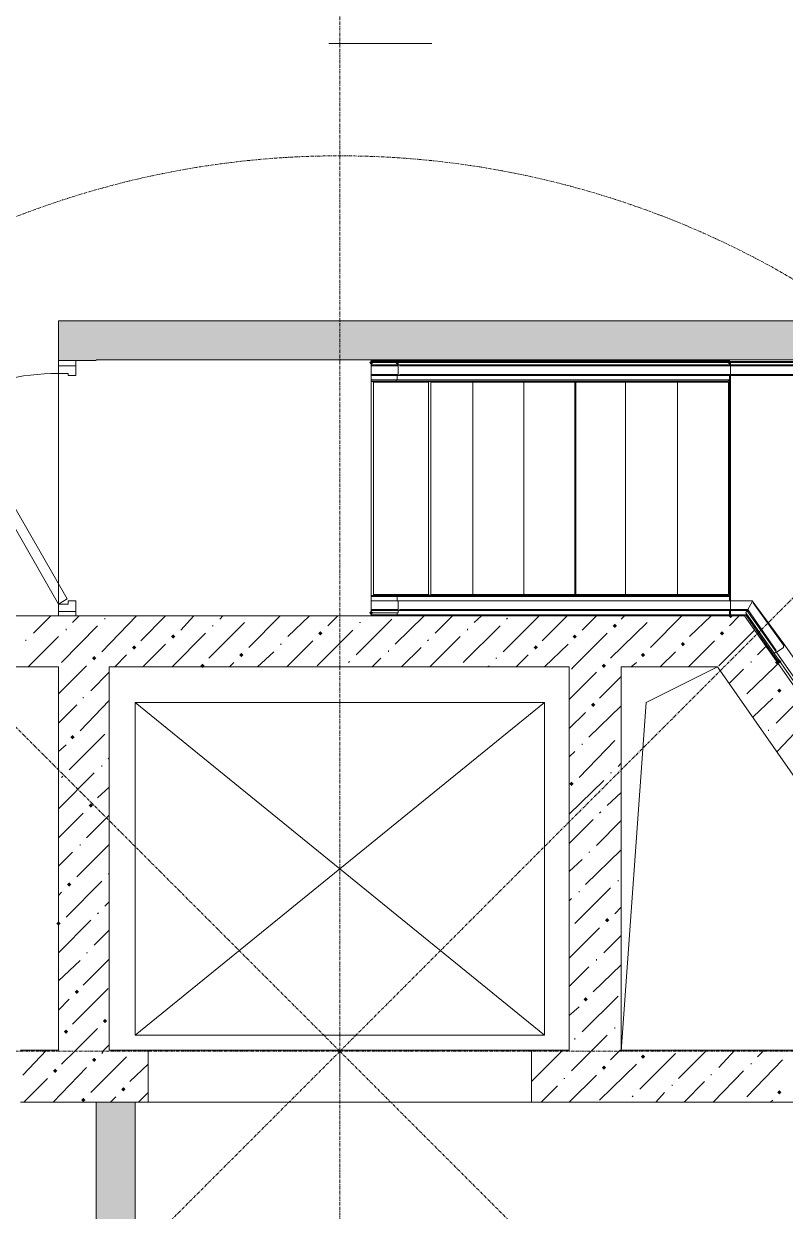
# Model space of a CAD drawing. Header units: millimetres. Extents: x 223 to 163467, y -12002 to 99672.
# Drawn here: x 148312 to 151290, y 18706 to 23349 of the extents above; entities that cross this region are included whole.
import ezdxf

# ---------------------------------------------------------------- set-up
doc = ezdxf.new("R2010")
doc.units = ezdxf.units.MM
doc.linetypes.add('ADSK_Линия сетки', pattern=[21, 12, -3, 3, -3])
doc.layers.add('A-ANNO-DIMS', color=7, linetype='Continuous', lineweight=9)
doc.layers.add('S-GRID', color=7, linetype='Continuous', lineweight=9)
for name, color, linetype in [('PDF _A-AREA', 7, 'Continuous'), ('PDF _A-AREA-IDEN', 7, 'Continuous'), ('PDF _A-DETL-GENF', 7, 'Continuous'), ('PDF _A-DETL-MEDM', 7, 'Continuous'), ('PDF _A-DOOR', 7, 'Continuous'), ('PDF _A-DOOR-FRAM', 7, 'Continuous'), ('PDF _A-FLOR', 7, 'Continuous'), ('PDF _A-WALL', 7, 'Continuous'), ('PDF _A-WALL-PATT', 7, 'Continuous'), ('PDF _I-WALL', 7, 'Continuous'), ('PDF _S-BEAM', 7, 'Continuous'), ('PDF _S-FSTN', 7, 'Continuous')]:
    doc.layers.add(name, color=color, linetype=linetype)
doc.layers.add('PDF _A-DETL-HDLN', color=7, linetype='Continuous', true_color=0x00a600)
doc.styles.add('GOST Common_I_6', font='ARIALN.TTF', dxfattribs={"height": 125})
doc.dimstyles.new('Диагональ_-_Gost_2_5мм', dxfattribs={"dimscale": 304.8, "dimtxt": 125.714375, "dimasz": 0.492126, "dimexe": 0.393701, "dimexo": 0.246063, "dimgap": 0.287073, "dimtad": 1, "dimdec": 0, "dimzin": 0, "dimdsep": 46, "dimtxsty": 'GOST Common_I_6', "dimsah": 1, "dimcen": 0.09, "dimdle": 0.393701, "dimazin": 0, "dimtfac": 1, "dimtdec": 4, "dimtix": 1, "dimtmove": 0, "dimatfit": 3, "dimfxl": 1, "dimtvp": 1, "dimtfill": 1, "dimtolj": 1, "dimtzin": 0, "dimarcsym": 2})

# ---------------------------------------------------------------- blocks, each defined once
blk = doc.blocks.new('*D333')
at = {"layer": 'A-ANNO-DIMS', "color": 0, "lineweight": -2, "transparency": 16777216}
for p, q in [((81110.1, 24600.2), (81311.7, 24398.7)), ((78830.9, 19097.7), (79115.9, 19097.7))]:
    blk.add_line(p, q, dxfattribs=at)
blk.add_arc((86612.7, 19097.7), 7616.7, 136.12837, 178.87163, dxfattribs=at)
at = {"layer": 'A-ANNO-DIMS', "color": 0, "transparency": 16777216}
for points in [[(81104, 24393.9), (81139.7, 24358.9), (81226.8, 24483.5)], [(79022.4, 19247.4), (78972.4, 19247.9), (78995.9, 19097.7)]]:
    blk.add_solid(points, dxfattribs=at)
at = {"layer": 'Defpoints', "color": 0, "transparency": 16777216}
for p in [(81057.1, 24653.2), (80016.4, 22906), (78755.9, 19097.7), (86612.7, 19097.7)]:
    blk.add_point(p, dxfattribs=at)
at = {"layer": 'A-ANNO-DIMS', "color": 0, "transparency": 16777216, "insert": (79437.1, 22069.9), "char_height": 125, "width": 588.088, "attachment_point": 5, "rotation": 67.5, "style": 'GOST Common_I_6', "bg_fill": 3, "box_fill_scale": 1.1, "bg_fill_color": 256, "bg_fill_true_color": 13158600, "bg_fill_transparency": 0}
blk.add_mtext('\\A1;45.00°', dxfattribs=at)
blk = doc.blocks.new('*D334')
at = {"layer": 'A-ANNO-DIMS', "color": 0, "lineweight": -2, "transparency": 16777216}
for p, q in [((86612.7, 26879.4), (86612.7, 26594.4)), ((81110.1, 24600.2), (81311.7, 24398.7))]:
    blk.add_line(p, q, dxfattribs=at)
blk.add_arc((86612.7, 19097.7), 7616.7, 91.12837, 133.87163, dxfattribs=at)
at = {"layer": 'A-ANNO-DIMS', "color": 0, "transparency": 16777216}
for points in [[(86462.4, 26737.9), (86462.9, 26687.9), (86612.7, 26714.4)], [(81351.4, 24570.7), (81316.4, 24606.4), (81226.8, 24483.5)]]:
    blk.add_solid(points, dxfattribs=at)
at = {"layer": 'Defpoints', "color": 0, "transparency": 16777216}
for p in [(86612.7, 26954.4), (84641.3, 26454.9), (81057.1, 24653.2), (86612.7, 19097.7)]:
    blk.add_point(p, dxfattribs=at)
at = {"layer": 'A-ANNO-DIMS', "color": 0, "transparency": 16777216, "insert": (83640.4, 26273.2), "char_height": 125, "width": 588.088, "attachment_point": 5, "rotation": 22.5, "style": 'GOST Common_I_6', "bg_fill": 3, "box_fill_scale": 1.1, "bg_fill_color": 256, "bg_fill_true_color": 13158600, "bg_fill_transparency": 0}
blk.add_mtext('\\A1;45.00°', dxfattribs=at)
blk = doc.blocks.new('*D335')
at = {"layer": 'A-ANNO-DIMS', "color": 0, "lineweight": -2, "transparency": 16777216}
for p, q in [((86612.7, 26879.4), (86612.7, 26594.4)), ((92115.2, 24600.2), (91913.7, 24398.7))]:
    blk.add_line(p, q, dxfattribs=at)
blk.add_arc((86612.7, 19097.7), 7616.7, 46.12837, 88.87163, dxfattribs=at)
at = {"layer": 'A-ANNO-DIMS', "color": 0, "transparency": 16777216}
for points in [[(86762.4, 26687.9), (86762.9, 26737.9), (86612.7, 26714.4)], [(91908.9, 24606.4), (91873.9, 24570.7), (91998.5, 24483.5)]]:
    blk.add_solid(points, dxfattribs=at)
at = {"layer": 'Defpoints', "color": 0, "transparency": 16777216}
for p in [(86612.7, 26954.4), (90421, 25693.9), (92168.2, 24653.2), (86612.7, 19097.7)]:
    blk.add_point(p, dxfattribs=at)
at = {"layer": 'A-ANNO-DIMS', "color": 0, "transparency": 16777216, "insert": (89584.9, 26273.2), "char_height": 125, "width": 588.088, "attachment_point": 5, "rotation": 337.5, "style": 'GOST Common_I_6', "bg_fill": 3, "box_fill_scale": 1.1, "bg_fill_color": 256, "bg_fill_true_color": 13158600, "bg_fill_transparency": 0}
blk.add_mtext('\\A1;45.00°', dxfattribs=at)
blk = doc.blocks.new('*D336')
at = {"layer": 'A-ANNO-DIMS', "color": 0, "lineweight": -2, "transparency": 16777216}
for p, q in [((92115.2, 24600.2), (91913.7, 24398.7)), ((94394.4, 19097.7), (94109.4, 19097.7))]:
    blk.add_line(p, q, dxfattribs=at)
blk.add_arc((86612.7, 19097.7), 7616.7, 1.12837, 43.87163, dxfattribs=at)
at = {"layer": 'A-ANNO-DIMS', "color": 0, "transparency": 16777216}
for points in [[(92085.7, 24358.9), (92121.4, 24393.9), (91998.5, 24483.5)], [(94252.9, 19247.9), (94202.9, 19247.4), (94229.4, 19097.7)]]:
    blk.add_solid(points, dxfattribs=at)
at = {"layer": 'Defpoints', "color": 0, "transparency": 16777216}
for p in [(92168.2, 24653.2), (93969.9, 21069), (86612.7, 19097.7), (94469.4, 19097.7)]:
    blk.add_point(p, dxfattribs=at)
at = {"layer": 'A-ANNO-DIMS', "color": 0, "transparency": 16777216, "insert": (93788.2, 22069.9), "char_height": 125, "width": 588.088, "attachment_point": 5, "rotation": 292.5, "style": 'GOST Common_I_6', "bg_fill": 3, "box_fill_scale": 1.1, "bg_fill_color": 256, "bg_fill_true_color": 13158600, "bg_fill_transparency": 0}
blk.add_mtext('\\A1;45.00°', dxfattribs=at)
blk = doc.blocks.new('*D337')
at = {"layer": 'A-ANNO-DIMS', "color": 0, "lineweight": -2, "transparency": 16777216}
for p, q in [((94394.4, 19097.7), (94109.4, 19097.7)), ((92115.2, 13595.1), (91913.7, 13796.7))]:
    blk.add_line(p, q, dxfattribs=at)
blk.add_arc((86612.7, 19097.7), 7616.7, 316.12837, 358.87163, dxfattribs=at)
at = {"layer": 'A-ANNO-DIMS', "color": 0, "transparency": 16777216}
for points in [[(94202.9, 18947.9), (94252.9, 18947.4), (94229.4, 19097.7)], [(92121.4, 13801.4), (92085.7, 13836.4), (91998.5, 13711.8)]]:
    blk.add_solid(points, dxfattribs=at)
at = {"layer": 'Defpoints', "color": 0, "transparency": 16777216}
for p in [(86612.7, 19097.7), (94469.4, 19097.7), (93209, 15289.3), (92168.2, 13542.1)]:
    blk.add_point(p, dxfattribs=at)
at = {"layer": 'A-ANNO-DIMS', "color": 0, "transparency": 16777216, "insert": (93511, 16240.3), "char_height": 125, "width": 588.088, "attachment_point": 5, "rotation": 67.5, "style": 'GOST Common_I_6', "bg_fill": 3, "box_fill_scale": 1.1, "bg_fill_color": 256, "bg_fill_true_color": 13158600, "bg_fill_transparency": 0}
blk.add_mtext('\\A1;45.00°', dxfattribs=at)
blk = doc.blocks.new('*D338')
at = {"layer": 'A-ANNO-DIMS', "color": 0, "lineweight": -2, "transparency": 16777216}
for p, q in [((92115.2, 13595.1), (91913.7, 13796.7)), ((86612.7, 11315.9), (86612.7, 11600.9))]:
    blk.add_line(p, q, dxfattribs=at)
blk.add_arc((86612.7, 19097.7), 7616.7, 271.12837, 313.87163, dxfattribs=at)
at = {"layer": 'A-ANNO-DIMS', "color": 0, "transparency": 16777216}
for points in [[(91873.9, 13624.6), (91908.9, 13588.9), (91998.5, 13711.8)], [(86762.9, 11457.4), (86762.4, 11507.4), (86612.7, 11480.9)]]:
    blk.add_solid(points, dxfattribs=at)
at = {"layer": 'Defpoints', "color": 0, "transparency": 16777216}
for p in [(86612.7, 19097.7), (92168.2, 13542.1), (88584, 11740.4), (86612.7, 11240.9)]:
    blk.add_point(p, dxfattribs=at)
at = {"layer": 'A-ANNO-DIMS', "color": 0, "transparency": 16777216, "insert": (89470.1, 12199.3), "char_height": 125, "width": 588.088, "attachment_point": 5, "rotation": 22.5, "style": 'GOST Common_I_6', "bg_fill": 3, "box_fill_scale": 1.1, "bg_fill_color": 256, "bg_fill_true_color": 13158600, "bg_fill_transparency": 0}
blk.add_mtext('\\A1;45.00°', dxfattribs=at)
blk = doc.blocks.new('*D339')
at = {"layer": 'A-ANNO-DIMS', "color": 0, "lineweight": -2, "transparency": 16777216}
for p, q in [((78830.9, 19097.7), (79115.9, 19097.7)), ((81110.1, 13595.1), (81311.7, 13796.7))]:
    blk.add_line(p, q, dxfattribs=at)
blk.add_arc((86612.7, 19097.7), 7616.7, 181.12837, 223.87163, dxfattribs=at)
at = {"layer": 'A-ANNO-DIMS', "color": 0, "transparency": 16777216}
for points in [[(78972.4, 18947.4), (79022.4, 18947.9), (78995.9, 19097.7)], [(81139.7, 13836.4), (81104, 13801.4), (81226.8, 13711.8)]]:
    blk.add_solid(points, dxfattribs=at)
at = {"layer": 'Defpoints', "color": 0, "transparency": 16777216}
for p in [(78755.9, 19097.7), (86612.7, 19097.7), (79255.5, 17126.3), (81057.1, 13542.1)]:
    blk.add_point(p, dxfattribs=at)
at = {"layer": 'A-ANNO-DIMS', "color": 0, "transparency": 16777216, "insert": (79714.3, 16240.3), "char_height": 125, "width": 588.088, "attachment_point": 5, "rotation": 292.5, "style": 'GOST Common_I_6', "bg_fill": 3, "box_fill_scale": 1.1, "bg_fill_color": 256, "bg_fill_true_color": 13158600, "bg_fill_transparency": 0}
blk.add_mtext('\\A1;45.00°', dxfattribs=at)
blk = doc.blocks.new('*D340')
at = {"layer": 'A-ANNO-DIMS', "color": 0, "lineweight": -2, "transparency": 16777216}
for p, q in [((81110.1, 13595.1), (81311.7, 13796.7)), ((86612.7, 11315.9), (86612.7, 11600.9))]:
    blk.add_line(p, q, dxfattribs=at)
blk.add_arc((86612.7, 19097.7), 7616.7, 226.12837, 268.87163, dxfattribs=at)
at = {"layer": 'A-ANNO-DIMS', "color": 0, "transparency": 16777216}
for points in [[(81316.4, 13588.9), (81351.4, 13624.6), (81226.8, 13711.8)], [(86462.9, 11507.4), (86462.4, 11457.4), (86612.7, 11480.9)]]:
    blk.add_solid(points, dxfattribs=at)
at = {"layer": 'Defpoints', "color": 0, "transparency": 16777216}
for p in [(86612.7, 19097.7), (81057.1, 13542.1), (82804.3, 12501.4), (86612.7, 11240.9)]:
    blk.add_point(p, dxfattribs=at)
at = {"layer": 'A-ANNO-DIMS', "color": 0, "transparency": 16777216, "insert": (83755.3, 12199.3), "char_height": 125, "width": 588.088, "attachment_point": 5, "rotation": 337.5, "style": 'GOST Common_I_6', "bg_fill": 3, "box_fill_scale": 1.1, "bg_fill_color": 256, "bg_fill_true_color": 13158600, "bg_fill_transparency": 0}
blk.add_mtext('\\A1;45.00°', dxfattribs=at)
blk = doc.blocks.new('оси')
at = {"layer": 'S-GRID', "linetype": 'ADSK_Линия сетки'}
for q in [(86612.7, 27920.3), (80374.1, 25336.2), (77921.9, 19097.7), (80436.2, 12921.1), (86612.7, 8288.8), (95262.1, 19097.7), (92851.2, 12859.1)]:
    blk.add_line((86612.7, 19097.7), q, dxfattribs=at)
blk.add_arc((86612.7, 19097.7), 6000, 192.09621, 182.95219, dxfattribs=at)
at = {"layer": 'A-ANNO-DIMS'}
dim = blk.add_angular_dim_3p(base=(80016.4, 22906), center=(86612.7, 19097.7), p1=(81057.1, 24653.2), p2=(78755.9, 19097.7), dimstyle='Диагональ_-_Gost_2_5мм', override={"dimpost": '<>', "dimfxl": 6013.290219}, dxfattribs=at)
dim.commit()
dim.dimension.update_dxf_attribs({"geometry": '*D333', "text_midpoint": (79437.1, 22069.9)})
dim = blk.add_angular_dim_3p(base=(84641.3, 26454.9), center=(86612.7, 19097.7), p1=(86612.7, 26954.4), p2=(81057.1, 24653.2), dimstyle='Диагональ_-_Gost_2_5мм', override={"dimpost": '<>', "dimfxl": 6013.290219}, dxfattribs=at)
dim.commit()
dim.dimension.update_dxf_attribs({"geometry": '*D334', "text_midpoint": (83640.4, 26273.2)})
dim = blk.add_angular_dim_3p(base=(90421, 25693.9), center=(86612.7, 19097.7), p1=(92168.2, 24653.2), p2=(86612.7, 26954.4), dimstyle='Диагональ_-_Gost_2_5мм', override={"dimpost": '<>', "dimfxl": 6013.290219}, dxfattribs=at)
dim.commit()
dim.dimension.update_dxf_attribs({"geometry": '*D335', "text_midpoint": (89584.9, 26273.2)})
dim = blk.add_angular_dim_3p(base=(93969.9, 21069), center=(86612.7, 19097.7), p1=(94469.4, 19097.7), p2=(92168.2, 24653.2), dimstyle='Диагональ_-_Gost_2_5мм', override={"dimpost": '<>', "dimfxl": 6013.290219}, dxfattribs=at)
dim.commit()
dim.dimension.update_dxf_attribs({"geometry": '*D336', "text_midpoint": (93788.2, 22069.9)})
dim = blk.add_angular_dim_3p(base=(93209, 15289.3), center=(86612.7, 19097.7), p1=(92168.2, 13542.1), p2=(94469.4, 19097.7), dimstyle='Диагональ_-_Gost_2_5мм', override={"dimpost": '<>', "dimfxl": 6013.290219}, dxfattribs=at)
dim.commit()
dim.dimension.update_dxf_attribs({"geometry": '*D337', "text_midpoint": (93511, 16240.3)})
dim = blk.add_angular_dim_3p(base=(88584, 11740.4), center=(86612.7, 19097.7), p1=(86612.7, 11240.9), p2=(92168.2, 13542.1), dimstyle='Диагональ_-_Gost_2_5мм', override={"dimpost": '<>', "dimfxl": 6013.290219}, dxfattribs=at)
dim.commit()
dim.dimension.update_dxf_attribs({"geometry": '*D338', "text_midpoint": (89470.1, 12199.3)})
dim = blk.add_angular_dim_3p(base=(79255.5, 17126.3), center=(86612.7, 19097.7), p1=(78755.9, 19097.7), p2=(81057.1, 13542.1), dimstyle='Диагональ_-_Gost_2_5мм', override={"dimpost": '<>', "dimfxl": 6013.290219}, dxfattribs=at)
dim.commit()
dim.dimension.update_dxf_attribs({"geometry": '*D339', "text_midpoint": (79714.3, 16240.3)})
dim = blk.add_angular_dim_3p(base=(82804.3, 12501.4), center=(86612.7, 19097.7), p1=(81057.1, 13542.1), p2=(86612.7, 11240.9), dimstyle='Диагональ_-_Gost_2_5мм', override={"dimpost": '<>', "dimfxl": 6013.290219}, dxfattribs=at)
dim.commit()
dim.dimension.update_dxf_attribs({"geometry": '*D340', "text_midpoint": (83755.3, 12199.3)})
at = {"layer": 'S-GRID', "linetype": 'ADSK_Линия сетки'}
blk.add_line((86612.7, 19097.7), (92789.2, 25274.2), dxfattribs=at)
blk.add_arc((86612.7, 19097.7), 3500, 177.3315, 161.4375, dxfattribs=at)

msp = doc.modelspace()

# ---------------------------------------------------------------- hatches: boundary and pattern name
at = {"layer": 'PDF _A-WALL-PATT', "lineweight": 15, "true_color": 0xc0c0c0, "transparency": 33554559}
for points in [[(153202.2, 20546.8), (152020.7, 22290.7), (151889.4, 22186.9), (148447.7, 22186.9), (148447.7, 22032.4), (148595.9, 22032.4), (148595.9, 22034.5), (152011.6, 22034.5), (153066.2, 20478.8), (153201.7, 20275.6), (153248.3, 20212.1), (153248.3, 19285), (151948.6, 19285), (151948.6, 19132.6), (153248.3, 19132.6), (153248.3, 18269), (151118.9, 16139.7), (151076.6, 16139.7), (151076.6, 15987.3), (151178.2, 15987.3), (153396.4, 18205.5), (153396.4, 20258.7), (153248.3, 20478.8), (153286.4, 20423.8), (153388, 20478.8), (153519.2, 20546.5), (155081.3, 21380.5), (155009.3, 21511.7), (154763.8, 21380.5)], [(148748.3, 19132.6), (148595.9, 19132.6), (148595.9, 18036.2), (148748.3, 18036.2)]]:
    msp.add_hatch(color=9, dxfattribs=at).paths.add_polyline_path(points)
at = {"layer": 'PDF _A-WALL-PATT', "lineweight": 15, "transparency": 33554559}
for points in [[(150623.6, 21003.7), (150619.4, 20999.5), (150615.2, 20995.3), (150619.4, 20991), (150623.6, 20986.8), (150627.9, 20991), (150632.1, 20995.3), (150627.9, 20999.5)], [(148896.5, 20961.4), (148892.2, 20957.2), (148888, 20952.9), (148892.2, 20948.7), (148896.5, 20944.5), (148900.7, 20948.7), (148904.9, 20952.9), (148900.7, 20957.2)], [(149472.2, 20974.1), (149467.9, 20969.9), (149463.7, 20965.6), (149467.9, 20961.4), (149472.2, 20957.2), (149476.4, 20961.4), (149480.6, 20965.6), (149476.4, 20969.9)], [(150467, 20961.4), (150462.8, 20957.2), (150458.5, 20952.9), (150462.8, 20948.7), (150467, 20944.5), (150471.2, 20948.7), (150475.5, 20952.9), (150471.2, 20957.2)], [(151042.7, 20974.1), (151038.5, 20969.9), (151034.3, 20965.6), (151038.5, 20961.4), (151042.7, 20957.2), (151047, 20961.4), (151051.2, 20965.6), (151047, 20969.9)], [(148744.1, 20919.1), (148739.8, 20914.8), (148735.6, 20910.6), (148739.8, 20906.4), (148744.1, 20902.1), (148748.3, 20906.4), (148752.5, 20910.6), (148748.3, 20914.8)], [(150314.6, 20919.1), (150310.4, 20914.8), (150306.1, 20910.6), (150310.4, 20906.4), (150314.6, 20902.1), (150318.8, 20906.4), (150323.1, 20910.6), (150318.8, 20914.8)], [(150890.3, 20931.8), (150886.1, 20927.5), (150881.9, 20923.3), (150886.1, 20919.1), (150890.3, 20914.8), (150894.6, 20919.1), (150898.8, 20923.3), (150894.6, 20927.5)], [(148587.4, 20876.7), (148583.2, 20872.5), (148579, 20868.3), (148583.2, 20864), (148587.4, 20859.8), (148591.7, 20864), (148595.9, 20868.3), (148591.7, 20872.5)], [(149010.8, 20847.1), (149006.5, 20842.9), (149002.3, 20838.6), (149006.5, 20834.4), (149010.8, 20830.2), (149015, 20834.4), (149019.2, 20838.6), (149015, 20842.9)], [(149163.2, 20889.4), (149158.9, 20885.2), (149154.7, 20881), (149158.9, 20876.7), (149163.2, 20872.5), (149167.4, 20876.7), (149171.6, 20881), (149167.4, 20885.2)], [(150581.3, 20847.1), (150577.1, 20842.9), (150572.8, 20838.6), (150577.1, 20834.4), (150581.3, 20830.2), (150585.5, 20834.4), (150589.8, 20838.6), (150585.5, 20842.9)], [(150733.7, 20889.4), (150729.5, 20885.2), (150725.2, 20881), (150729.5, 20876.7), (150733.7, 20872.5), (150737.9, 20876.7), (150742.2, 20881), (150737.9, 20885.2)], [(151267.1, 20749.7), (151262.9, 20745.5), (151258.6, 20741.3), (151262.9, 20737), (151267.1, 20732.8), (151271.3, 20737), (151275.6, 20741.3), (151271.3, 20745.5)], [(150539, 20694.7), (150534.7, 20690.5), (150530.5, 20686.2), (150534.7, 20682), (150539, 20677.8), (150543.2, 20682), (150547.4, 20686.2), (150543.2, 20690.5)], [(148502.8, 20567.7), (148498.5, 20563.5), (148494.3, 20559.2), (148498.5, 20555), (148502.8, 20550.8), (148507, 20555), (148511.2, 20559.2), (148507, 20563.5)], [(150454.3, 20385.7), (150450.1, 20381.5), (150445.8, 20377.2), (150450.1, 20373), (150454.3, 20368.8), (150458.5, 20373), (150462.8, 20377.2), (150458.5, 20381.5)], [(148574.7, 20301), (148570.5, 20296.8), (148566.3, 20292.6), (148570.5, 20288.3), (148574.7, 20284.1), (148579, 20288.3), (148583.2, 20292.6), (148579, 20296.8)], [(148490.1, 19992), (148485.8, 19987.8), (148481.6, 19983.5), (148485.8, 19979.3), (148490.1, 19975.1), (148494.3, 19979.3), (148498.5, 19983.5), (148494.3, 19987.8)], [(148447.7, 19839.6), (148443.5, 19835.4), (148439.3, 19831.1), (148443.5, 19826.9), (148447.7, 19822.7), (148452, 19826.9), (148456.2, 19831.1), (148452, 19835.4)], [(150594, 19852.3), (150589.8, 19848.1), (150585.5, 19843.8), (150589.8, 19839.6), (150594, 19835.4), (150598.2, 19839.6), (150602.5, 19843.8), (150598.2, 19848.1)], [(148519.7, 19572.9), (148515.5, 19568.7), (148511.2, 19564.4), (148515.5, 19560.2), (148519.7, 19556), (148523.9, 19560.2), (148528.2, 19564.4), (148523.9, 19568.7)], [(150509.3, 19543.3), (150505.1, 19539), (150500.9, 19534.8), (150505.1, 19530.6), (150509.3, 19526.3), (150513.6, 19530.6), (150517.8, 19534.8), (150513.6, 19539)], [(148629.8, 19458.6), (148625.5, 19454.4), (148621.3, 19450.1), (148625.5, 19445.9), (148629.8, 19441.7), (148634, 19445.9), (148638.2, 19450.1), (148634, 19454.4)], [(148477.4, 19416.3), (148473.1, 19412), (148468.9, 19407.8), (148473.1, 19403.6), (148477.4, 19399.3), (148481.6, 19403.6), (148485.8, 19407.8), (148481.6, 19412)], [(150733.7, 19318.9), (150729.5, 19314.7), (150725.2, 19310.4), (150729.5, 19306.2), (150733.7, 19302), (150737.9, 19306.2), (150742.2, 19310.4), (150737.9, 19314.7)], [(148587.4, 19306.2), (148583.2, 19302), (148579, 19297.7), (148583.2, 19293.5), (148587.4, 19289.3), (148591.7, 19293.5), (148595.9, 19297.7), (148591.7, 19302)], [(150581.3, 19276.6), (150577.1, 19272.3), (150572.8, 19268.1), (150577.1, 19263.9), (150581.3, 19259.6), (150585.5, 19263.9), (150589.8, 19268.1), (150585.5, 19272.3)], [(148435, 19263.9), (148430.8, 19259.6), (148426.6, 19255.4), (148430.8, 19251.2), (148435, 19246.9), (148439.3, 19251.2), (148443.5, 19255.4), (148439.3, 19259.6)], [(148701.7, 19191.9), (148697.5, 19187.7), (148693.3, 19183.4), (148697.5, 19179.2), (148701.7, 19175), (148706, 19179.2), (148710.2, 19183.4), (148706, 19187.7)], [(151267.1, 19179.2), (151262.9, 19175), (151258.6, 19170.7), (151262.9, 19166.5), (151267.1, 19162.3), (151271.3, 19166.5), (151275.6, 19170.7), (151271.3, 19175)], [(148545.1, 19149.6), (148540.9, 19145.3), (148536.6, 19141.1), (148540.9, 19136.9), (148545.1, 19132.6), (148549.3, 19136.9), (148553.6, 19141.1), (148549.3, 19145.3)]]:
    msp.add_hatch(color=256, dxfattribs=at).paths.add_polyline_path(points)
at = {"layer": 'PDF _S-BEAM', "lineweight": 15, "transparency": 33554559}
for points in [[(149671.1, 22032.4), (149666.9, 22028.2), (149662.7, 22024), (149666.9, 22019.7), (149671.1, 22015.5), (149675.4, 22019.7), (149679.6, 22024), (149675.4, 22028.2)], [(149772.7, 22032.4), (149768.5, 22028.2), (149764.3, 22024), (149768.5, 22019.7), (149772.7, 22015.5), (149777, 22019.7), (149781.2, 22024), (149777, 22028.2)], [(149772.7, 22032.4), (149768.5, 22028.2), (149764.3, 22024), (149768.5, 22019.7), (149772.7, 22015.5), (149777, 22019.7), (149781.2, 22024), (149777, 22028.2)], [(151072.4, 22032.4), (151068.1, 22028.2), (151063.9, 22024), (151068.1, 22019.7), (151072.4, 22015.5), (151076.6, 22019.7), (151080.8, 22024), (151076.6, 22028.2)], [(149671.1, 21054.5), (149666.9, 21050.3), (149662.7, 21046.1), (149666.9, 21041.8), (149671.1, 21037.6), (149675.4, 21041.8), (149679.6, 21046.1), (149675.4, 21050.3)], [(151076.6, 21041.8), (151072.4, 21037.6), (151068.1, 21033.4), (151072.4, 21029.1), (151076.6, 21024.9), (151080.8, 21029.1), (151085.1, 21033.4), (151080.8, 21037.6)], [(151258.6, 20859.8), (151254.4, 20855.6), (151250.2, 20851.3), (151254.4, 20847.1), (151258.6, 20842.9), (151262.9, 20847.1), (151267.1, 20851.3), (151262.9, 20855.6)], [(151262.9, 20864), (151258.6, 20859.8), (151254.4, 20855.6), (151258.6, 20851.3), (151262.9, 20847.1), (151267.1, 20851.3), (151271.3, 20855.6), (151267.1, 20859.8)], [(151262.9, 20864), (151258.6, 20859.8), (151254.4, 20855.6), (151258.6, 20851.3), (151262.9, 20847.1), (151267.1, 20851.3), (151271.3, 20855.6), (151267.1, 20859.8)], [(151267.1, 20864), (151262.9, 20859.8), (151258.6, 20855.6), (151262.9, 20851.3), (151267.1, 20847.1), (151271.3, 20851.3), (151275.6, 20855.6), (151271.3, 20859.8)], [(151267.1, 20864), (151262.9, 20859.8), (151258.6, 20855.6), (151262.9, 20851.3), (151267.1, 20847.1), (151271.3, 20851.3), (151275.6, 20855.6), (151271.3, 20859.8)]]:
    msp.add_hatch(color=256, dxfattribs=at).paths.add_polyline_path(points)

# ---------------------------------------------------------------- linework, layer by layer
at = {"layer": 'PDF _A-AREA', "lineweight": 15}
for points in [[(149671.1, 21973.2), (149671.1, 21092.6)], [(149671.1, 21046.1), (149671.1, 21033.4)]]:
    msp.add_lwpolyline(points, dxfattribs=at)
at = {"layer": 'PDF _A-AREA-IDEN', "lineweight": 15}
msp.add_lwpolyline([(149505, 23271.7), (149907.5, 23271.7)], dxfattribs=at)
at = {"layer": 'PDF _A-DETL-GENF', "lineweight": 15}
for points in [[(150297.7, 19335.8), (148799.1, 19335.8)], [(148799.1, 19335.8), (148799.1, 19132.6)], [(150297.7, 19132.6), (150297.7, 19335.8)], [(148799.1, 19132.6), (150297.7, 19132.6)]]:
    msp.add_lwpolyline(points, dxfattribs=at)
at = {"layer": 'PDF _A-DETL-HDLN', "lineweight": 15}
msp.add_lwpolyline([(149548.4, 19335.8), (149548.4, 19234.2)], dxfattribs=at)
at = {"layer": 'PDF _A-DETL-MEDM', "lineweight": 15}
msp.add_lwpolyline([(150649, 19331.6), (150746.4, 20694.7), (151025.8, 20834.4)], dxfattribs=at)
at = {"layer": 'PDF _A-DETL-MEDM', "color": 18, "lineweight": 15, "true_color": 0x000000}
msp.add_lwpolyline([(148748.3, 20694.7), (150348.5, 20694.7), (150348.5, 19395.1), (148748.3, 19395.1)], close=True, dxfattribs=at)
for points in [[(150348.5, 20694.7), (148748.3, 19395.1)], [(148748.3, 20694.7), (150348.5, 19395.1)]]:
    msp.add_lwpolyline(points, dxfattribs=at)
at = {"layer": 'PDF _A-DOOR', "lineweight": 15}
for points in [[(148447.7, 22011.3), (148447.7, 22032.4), (148515.5, 22032.4), (148515.5, 22011.3)], [(148032.9, 21880), (148481.6, 21101.1), (148447.7, 21079.9), (147999, 21863.1)], [(148515.5, 21033.4), (148447.7, 21033.4), (148447.7, 21050.3), (148515.5, 21050.3)]]:
    msp.add_lwpolyline(points, close=True, dxfattribs=at)
msp.add_arc((148445.6, 21082.1), 899.6, 90, 117.4437, dxfattribs=at)
at = {"layer": 'PDF _A-DOOR-FRAM', "lineweight": 15}
for points in [[(148515.5, 21973.2), (148485.8, 21973.2), (148485.8, 21981.6), (148447.7, 21981.6), (148447.7, 22011.3), (148515.5, 22011.3)], [(148447.7, 21050.3), (148447.7, 21079.9), (148485.8, 21079.9), (148485.8, 21092.6), (148515.5, 21092.6), (148515.5, 21050.3)]]:
    msp.add_lwpolyline(points, close=True, dxfattribs=at)
at = {"layer": 'PDF _A-FLOR', "lineweight": 15}
msp.add_lwpolyline([(155150, 21795.7, 0.81225), (143425.9, 19340.1, 1), (155664.3, 19340.1, 0.101542), (155169.8, 21749.9)], format="xyb", dxfattribs=at)
for points in [[(148447.7, 21981.6), (148447.7, 21079.9)], [(149671.1, 21092.6), (149671.1, 21973.2)], [(149671.1, 21033.4), (149671.1, 21046.1)]]:
    msp.add_lwpolyline(points, dxfattribs=at)
at = {"layer": 'PDF _A-WALL', "lineweight": 15}
for p, q in [((151887.6, 22186.9), (148447.7, 22186.9)), ((148447.7, 22186.9), (148447.7, 22032.4)), ((148515.5, 22032.4), (148595.9, 22032.4)), ((148595.9, 22034.5), (152011.6, 22034.5))]:
    msp.add_line(p, q, dxfattribs=at)
msp.add_lwpolyline([(148748.3, 18036.2), (148748.3, 19132.6), (148595.9, 19132.6), (148595.9, 18036.2), (148676.3, 18036.2)], dxfattribs=at)
at = {"layer": 'PDF _A-WALL-PATT', "lineweight": 15}
for points in [[(148350.4, 20965.6), (148418.1, 21033.4)], [(148502.8, 21008), (148528.2, 21033.4)], [(148617.1, 20893.7), (148752.5, 21033.4)], [(148769.5, 20936), (148866.8, 21033.4)], [(148926.1, 20978.3), (148976.9, 21033.4)], [(149078.5, 21020.7), (149091.2, 21033.4)], [(149192.8, 20910.6), (149315.5, 21033.4)], [(149345.2, 20952.9), (149429.8, 21033.4)], [(149501.8, 20995.3), (149539.9, 21033.4)], [(149764.3, 20923.3), (149878.6, 21033.4)], [(149920.9, 20965.6), (149988.6, 21033.4)], [(150073.3, 21008), (150102.9, 21033.4)], [(150187.6, 20893.7), (150327.3, 21033.4)], [(150340, 20936), (150437.4, 21033.4)], [(150496.6, 20978.3), (150551.7, 21033.4)], [(150649, 21020.7), (150661.7, 21033.4)], [(150763.3, 20910.6), (150886.1, 21033.4)], [(150915.7, 20952.9), (151000.4, 21033.4)], [(151072.4, 20995.3), (151110.5, 21033.4)], [(148460.4, 20851.3), (148600.1, 20995.3)], [(148629.8, 21020.7), (148629.8, 21024.9)], [(149036.2, 20868.3), (149175.9, 21008)], [(149048.9, 20995.3), (149053.1, 20995.3)], [(149611.9, 20881), (149751.6, 21020.7)], [(149624.6, 21008), (149628.8, 21008)], [(150031, 20851.3), (150174.9, 20995.3)], [(150200.3, 21020.7), (150204.5, 21024.9)], [(150606.7, 20868.3), (150750.6, 21008)], [(148320.7, 20936), (148320.7, 20940.2)], [(148329.2, 20834.4), (148447.7, 20952.9)], [(148477.4, 20978.3), (148477.4, 20982.6)], [(148892.2, 20834.4), (149023.5, 20965.6)], [(149459.5, 20838.6), (149599.2, 20978.3)], [(149891.3, 20936), (149895.5, 20940.2)], [(149899.7, 20834.4), (150018.3, 20952.9)], [(150047.9, 20978.3), (150047.9, 20982.6)], [(150454.3, 20825.9), (150462.8, 20834.4), (150594, 20965.6)], [(151030, 20838.6), (151169.7, 20978.3)], [(148777.9, 20834.4), (148866.8, 20923.3)], [(149226.7, 20834.4), (149290.1, 20893.7)], [(149315.5, 20923.3), (149319.8, 20923.3)], [(149340.9, 20834.4), (149442.5, 20936)], [(149738.9, 20893.7), (149738.9, 20897.9)], [(149789.7, 20834.4), (149865.9, 20910.6)], [(150348.5, 20834.4), (150441.6, 20923.3)], [(150801.4, 20834.4), (150860.7, 20893.7)], [(150911.5, 20834.4), (151013.1, 20936)], [(151182.4, 20881), (151216.3, 20914.8)], [(148667.9, 20834.4), (148714.4, 20881)], [(149116.6, 20834.4), (149133.5, 20851.3)], [(149582.2, 20851.3), (149586.5, 20855.6)], [(149675.4, 20834.4), (149709.2, 20868.3)], [(150158, 20868.3), (150162.2, 20868.3)], [(150238.4, 20834.4), (150285, 20881)], [(150687.1, 20834.4), (150708.3, 20851.3)], [(151140.1, 20728.6), (151250.2, 20834.4), (151262.9, 20847.1)], [(151157, 20851.3), (151157, 20855.6)], [(148447.7, 20728.6), (148553.6, 20834.4), (148557.8, 20838.6)], [(148574.7, 20741.3), (148646.7, 20813.2)], [(150124.1, 20834.4), (150132.6, 20838.6)], [(150445.8, 20707.4), (150551.7, 20813.2)], [(151072.4, 20770.9), (151127.4, 20825.9)], [(150564.4, 20711.6), (150649, 20796.3)], [(148545.1, 20711.6), (148545.1, 20715.9)], [(151165.5, 20639.7), (151241.7, 20711.6)], [(151254.4, 20614.3), (151356, 20715.9)], [(148447.7, 20614.3), (148519.7, 20686.2)], [(148532.4, 20584.6), (148646.7, 20703.2)], [(150522, 20559.2), (150649, 20682)], [(150445.8, 20593.1), (150509.3, 20656.6)], [(148490.1, 20432.3), (148629.8, 20571.9)], [(151224.8, 20584.6), (151224.8, 20588.9)], [(151258.6, 20504.2), (151351.8, 20601.6)], [(148447.7, 20504.2), (148477.4, 20529.6)], [(150483.9, 20402.6), (150623.6, 20546.5)], [(150496.6, 20529.6), (150496.6, 20533.8)], [(148642.5, 20474.6), (148646.7, 20478.8)], [(150445.8, 20483), (150467, 20504.2)], [(148617.1, 20444.9), (148617.1, 20449.2)], [(150636.3, 20444.9), (150649, 20457.6)], [(148447.7, 20279.9), (148587.4, 20419.6)], [(148460.4, 20402.6), (148464.7, 20406.9)], [(150445.8, 20258.7), (150581.3, 20389.9)], [(150606.7, 20419.6), (150610.9, 20419.6)], [(148600.1, 20322.2), (148646.7, 20364.5)], [(150594, 20292.6), (150649, 20343.4)], [(148447.7, 20165.6), (148545.1, 20262.9)], [(148557.8, 20165.6), (148646.7, 20254.5)], [(150564.4, 20262.9), (150568.6, 20267.2)], [(150445.8, 20144.4), (150539, 20237.5)], [(150551.7, 20135.9), (150649, 20233.3)], [(148447.7, 20055.5), (148502.8, 20110.5)], [(148519.7, 20013.2), (148646.7, 20140.2)], [(148532.4, 20135.9), (148532.4, 20140.2)], [(150509.3, 19983.5), (150649, 20119)], [(150522, 20110.5), (150526.3, 20110.5)], [(150445.8, 20034.3), (150496.6, 20080.9)], [(148642.5, 20025.9), (148646.7, 20025.9)], [(148477.4, 19856.5), (148617.1, 19996.2)], [(150467, 19831.1), (150606.7, 19970.8)], [(150636.3, 19996.2), (150636.3, 20000.5)], [(148447.7, 19941.2), (148460.4, 19953.9)], [(148629.8, 19898.9), (148646.7, 19915.8)], [(150445.8, 19920), (150454.3, 19928.5)], [(150483.9, 19953.9), (150483.9, 19958.1)], [(148600.1, 19869.2), (148604.4, 19873.5)], [(150623.6, 19869.2), (150649, 19894.6)], [(148447.7, 19716.8), (148574.7, 19843.8)], [(148587.4, 19746.5), (148646.7, 19805.7)], [(150445.8, 19695.7), (150564.4, 19814.2)], [(150581.3, 19716.8), (150649, 19784.6)], [(148447.7, 19606.8), (148532.4, 19687.2)], [(148545.1, 19589.8), (148646.7, 19691.4)], [(148557.8, 19716.8), (148562, 19716.8)], [(150551.7, 19687.2), (150551.7, 19691.4)], [(150445.8, 19585.6), (150522, 19661.8)], [(150539, 19564.4), (150649, 19670.3)], [(148502.8, 19437.4), (148642.5, 19577.1)], [(150496.6, 19407.8), (150636.3, 19547.5)], [(148447.7, 19492.5), (148490.1, 19534.8)], [(150445.8, 19471.3), (150483.9, 19505.2)], [(148460.4, 19280.8), (148515.5, 19335.8), (148600.1, 19420.5)], [(150623.6, 19420.5), (150623.6, 19424.7)], [(150454.3, 19255.4), (150534.7, 19335.8), (150594, 19395.1)], [(150467, 19378.2), (150467, 19382.4)], [(148308, 19238.5), (148401.2, 19335.8)], [(148617.1, 19323.1), (148625.5, 19335.8), (148646.7, 19357)], [(150297.7, 19213.1), (150420.4, 19335.8)], [(150606.7, 19297.7), (150644.8, 19335.8), (150649, 19335.8)], [(150721, 19183.4), (150860.7, 19323.1)], [(150873.4, 19225.8), (150983.5, 19335.8)], [(151030, 19268.1), (151093.5, 19335.8)], [(151182.4, 19310.4), (151207.8, 19335.8)], [(148426.6, 19132.6), (148557.8, 19268.1)], [(148574.7, 19170.7), (148714.4, 19310.4)], [(148727.1, 19213.1), (148799.1, 19280.8)], [(150564.4, 19141.1), (150708.3, 19280.8)], [(151140.1, 19153.8), (151279.8, 19297.7)], [(151157, 19280.8), (151157, 19285)], [(148312.3, 19132.6), (148405.4, 19225.8)], [(150424.7, 19225.8), (150428.9, 19225.8)], [(150445.8, 19132.6), (150551.7, 19238.5)], [(151000.4, 19238.5), (151000.4, 19242.7)], [(151008.9, 19132.6), (151127.4, 19255.4)], [(150335.8, 19132.6), (150399.3, 19196.1)], [(150848, 19196.1), (150848, 19200.4)], [(150894.6, 19132.6), (150975, 19213.1)], [(148650.9, 19132.6), (148672.1, 19153.8)], [(148761, 19132.6), (148799.1, 19170.7)], [(150691.4, 19153.8), (150695.6, 19158)], [(150784.5, 19132.6), (150818.4, 19170.7)], [(151233.2, 19132.6), (151241.7, 19141.1)]]:
    msp.add_lwpolyline(points, dxfattribs=at)
at = {"layer": 'PDF _I-WALL', "lineweight": 15}
for points in [[(153631.9, 23594.1, -0.055929), (154473.1, 22582.5, 0.057251), (153609, 23616, 0.65903), (143646, 19340.1, 0.068706), (143866.7, 17741.7)], [(149974, 13456.6, -0.052299), (148743.9, 13495.7, 0.052323), (149975.1, 13456.7, 0.393002), (155444.2, 19340.1, 0.088699), (155078.6, 21384.3, -0.088917), (155444.2, 19335, -0.392753), (149974, 13456.6)]]:
    msp.add_lwpolyline(points, format="xyb", dxfattribs=at)
for points in [[(150297.7, 19132.6), (151948.6, 19132.6), (151948.6, 19335.8), (151948.6, 19517.9), (151948.6, 19869.2), (151271.3, 20834.4), (151131.6, 21033.4), (147965.1, 21033.4), (147825.4, 20834.4), (147148.1, 19869.2), (147148.1, 19517.9), (147148.1, 19335.8), (147148.1, 19132.6), (147499.5, 19132.6)], [(147499.5, 19335.8), (147347.1, 19335.8), (147347.1, 19805.7), (148066.7, 20834.4), (148447.7, 20834.4), (148447.7, 19335.8), (148299.6, 19335.8)], [(148799.1, 19335.8), (148646.7, 19335.8), (148646.7, 20834.4), (150445.8, 20834.4), (150445.8, 19335.8), (150297.7, 19335.8)], [(148299.6, 19132.6), (148799.1, 19132.6)]]:
    msp.add_lwpolyline(points, dxfattribs=at)
msp.add_lwpolyline([(151745.4, 19335.8), (150649, 19335.8), (150649, 20834.4), (151025.8, 20834.4), (151745.4, 19805.7)], close=True, dxfattribs=at)
msp.add_arc((149545.1, 19340.1), 5899.1, 46.45569, 195.68847, dxfattribs=at)
at = {"layer": 'PDF _S-BEAM', "lineweight": 15}
for points in [[(151072.4, 22032.4), (151072.4, 22024), (151072.4, 22028.2), (151072.4, 22032.4), (151068.1, 22032.4), (149768.5, 22032.4), (149772.7, 22032.4), (149772.7, 22028.2), (149772.7, 22024), (149772.7, 22028.2), (149772.7, 22032.4), (149768.5, 22032.4), (149671.1, 22032.4), (149671.1, 22024), (149777, 22024), (151076.6, 22024), (151643.8, 22024)], [(149671.1, 22028.2), (149772.7, 22028.2), (151072.4, 22028.2)], [(151648.1, 22024), (151072.4, 22024), (151076.6, 22024), (151076.6, 22019.7), (151076.6, 22015.5), (151076.6, 22019.7), (151076.6, 22024), (151072.4, 22024), (149772.7, 22024), (149777, 22024), (149777, 22019.7), (149777, 22015.5), (149777, 22019.7), (149777, 22024), (149772.7, 22024), (149671.1, 22024), (149671.1, 22019.7), (149671.1, 22015.5)], [(151639.6, 22015.5), (151072.4, 22015.5), (151076.6, 22011.3), (151076.6, 22007), (151076.6, 22011.3), (151072.4, 22015.5), (149772.7, 22015.5), (149777, 22011.3), (149777, 22007), (149777, 21981.6), (149777, 21977.4), (149772.7, 21973.2), (149772.7, 21960.5), (149772.7, 21973.2), (149671.1, 21973.2), (149671.1, 21960.5), (149671.1, 21952), (149768.5, 21952), (149768.5, 21956.2), (149772.7, 21956.2), (149772.7, 21960.5), (149772.7, 21956.2), (149768.5, 21956.2), (149768.5, 21952), (149882.8, 21952)], [(151072.4, 21033.4), (151072.4, 21054.5), (151076.6, 21054.5), (151076.6, 21058.8), (151076.6, 21088.4), (151076.6, 21092.6), (151072.4, 21092.6), (151072.4, 21973.2), (151076.6, 21977.4), (151076.6, 21981.6), (151076.6, 22007), (151076.6, 21981.6), (151076.6, 21977.4), (151072.4, 21973.2), (149772.7, 21973.2), (149777, 21977.4), (149777, 21981.6), (149777, 22007), (149777, 22011.3), (149772.7, 22015.5), (149671.1, 22015.5), (149671.1, 22007), (149671.1, 21981.6), (149671.1, 21973.2)], [(149671.1, 22011.3), (149777, 22011.3)], [(149781.2, 22011.3), (151076.6, 22011.3), (151631.1, 22011.3)], [(149671.1, 21977.4), (149777, 21977.4)], [(152007.9, 21427.1), (151622.7, 21977.4), (151076.6, 21977.4), (149781.2, 21977.4)], [(149861.6, 21952), (149904, 21952), (151068.1, 21952), (151068.1, 21956.2), (151072.4, 21956.2), (151072.4, 21960.5), (151072.4, 21973.2), (151618.4, 21973.2)], [(149671.1, 21956.2), (149772.7, 21956.2), (151072.4, 21956.2)], [(149671.1, 21952), (149679.6, 21947.8)], [(149895.5, 21118), (149904, 21113.8), (149904, 21952), (149895.5, 21947.8), (149904, 21952)], [(150467, 21118), (150471.2, 21113.8), (150471.2, 21952), (150467, 21947.8)], [(150996.2, 21952), (150996.2, 21947.8)], [(151000.4, 21952), (151000.4, 21947.8)], [(149777, 21092.6), (149671.1, 21092.6), (149671.1, 21088.4), (149671.1, 21058.8), (149671.1, 21054.5), (149772.7, 21054.5), (149777, 21054.5), (149777, 21058.8), (149777, 21088.4), (149777, 21092.6), (149772.7, 21092.6), (149772.7, 21105.3), (149772.7, 21092.6), (149671.1, 21092.6), (149671.1, 21105.3), (149671.1, 21113.8), (149768.5, 21113.8), (149772.7, 21113.8), (149772.7, 21109.6), (149772.7, 21105.3), (149772.7, 21109.6), (149772.7, 21113.8), (149768.5, 21113.8), (151068.1, 21113.8), (151072.4, 21113.8), (151072.4, 21109.6), (151072.4, 21105.3), (151072.4, 21092.6), (151161.3, 21092.6), (151161.3, 21088.4), (151144.3, 21058.8), (151254.4, 20897.9)], [(149671.1, 21109.6), (149772.7, 21109.6), (151072.4, 21109.6)], [(149781.2, 21092.6), (151076.6, 21092.6), (151152.8, 21092.6)], [(150996.2, 21118), (150996.2, 21113.8)], [(151000.4, 21118), (151000.4, 21113.8)], [(151140.1, 21054.5), (151144.3, 21054.5), (151144.3, 21058.8), (151161.3, 21088.4), (151161.3, 21092.6), (151288.3, 20919.1), (151284, 20914.8), (151284, 20910.6), (151258.6, 20893.7), (151254.4, 20893.7), (151140.1, 21054.5), (151135.9, 21046.1), (151245.9, 20889.4), (151250.2, 20889.4), (151254.4, 20893.7), (151258.6, 20893.7), (151284, 20910.6), (151284, 20914.8), (151288.3, 20919.1), (151974, 19932.7)], [(151284, 20919.1), (151165.5, 21084.2)], [(149671.1, 21058.8), (149777, 21058.8)], [(149671.1, 21033.4), (149671.1, 21041.8), (149671.1, 21046.1), (149772.7, 21046.1), (149777, 21046.1), (149777, 21054.5)], [(149777, 21046.1), (149671.1, 21046.1), (149671.1, 21054.5)], [(149671.1, 21037.6), (149772.7, 21037.6), (151072.4, 21037.6)], [(151068.1, 21033.4), (151072.4, 21033.4), (151072.4, 21037.6), (151072.4, 21041.8), (151072.4, 21054.5), (151140.1, 21054.5), (151144.3, 21054.5), (151144.3, 21058.8), (151076.6, 21058.8), (149781.2, 21058.8)], [(151076.6, 21033.4), (151076.6, 21037.6)], [(151131.6, 21033.4), (151135.9, 21037.6), (151262.9, 20855.6)], [(151245.9, 20889.4), (151135.9, 21046.1)], [(151940.2, 19911.6), (151254.4, 20893.7), (151250.2, 20889.4), (151245.9, 20889.4), (151931.7, 19907.3)], [(151258.6, 20851.3), (151262.9, 20855.6), (151267.1, 20855.6), (151262.9, 20855.6), (151258.6, 20851.3), (151258.6, 20855.6)]]:
    msp.add_lwpolyline(points, dxfattribs=at)
for points in [[(149777, 21058.8), (149777, 21088.4), (149777, 21092.6), (149772.7, 21092.6), (151072.4, 21092.6), (151076.6, 21092.6), (151076.6, 21088.4), (151076.6, 21058.8), (151076.6, 21054.5), (151072.4, 21054.5), (149772.7, 21054.5), (149777, 21054.5)], [(149772.7, 21041.8), (149772.7, 21037.6), (149768.5, 21033.4), (149772.7, 21037.6), (149772.7, 21041.8), (149772.7, 21046.1)]]:
    msp.add_lwpolyline(points, close=True, dxfattribs=at)
at = {"layer": 'PDF _S-FSTN', "lineweight": 15}
for points in [[(152067.2, 21422.8), (152071.4, 21427.1), (151652.3, 22028.2), (151076.6, 22028.2), (151076.6, 22024)], [(151076.6, 21973.2), (151076.6, 21092.6)], [(149904, 21118), (150069.1, 21118), (150069.1, 21947.8), (149904, 21947.8)], [(150069.1, 21118), (150268, 21118), (150268, 21947.8), (150069.1, 21947.8)], [(150268, 21118), (150467, 21118), (150467, 21947.8), (150268, 21947.8)], [(150471.2, 21118), (150666, 21118), (150666, 21947.8), (150471.2, 21947.8)], [(150666, 21118), (150869.2, 21118), (150869.2, 21947.8), (150666, 21947.8)], [(150869.2, 21118), (151068.1, 21118), (151068.1, 21947.8), (150869.2, 21947.8)], [(151076.6, 21054.5), (151076.6, 21037.6), (151135.9, 21037.6), (151258.6, 20859.8), (151262.9, 20859.8)]]:
    msp.add_lwpolyline(points, dxfattribs=at)
msp.add_lwpolyline([(149679.6, 21118), (149895.5, 21118), (149895.5, 21947.8), (149679.6, 21947.8)], close=True, dxfattribs=at)

# ---------------------------------------------------------------- next in the draw order: block references
at = {"lineweight": 15}
msp.add_blockref('оси', (62935.7, 233.9), dxfattribs=at)

doc.saveas('drawing.dxf')
